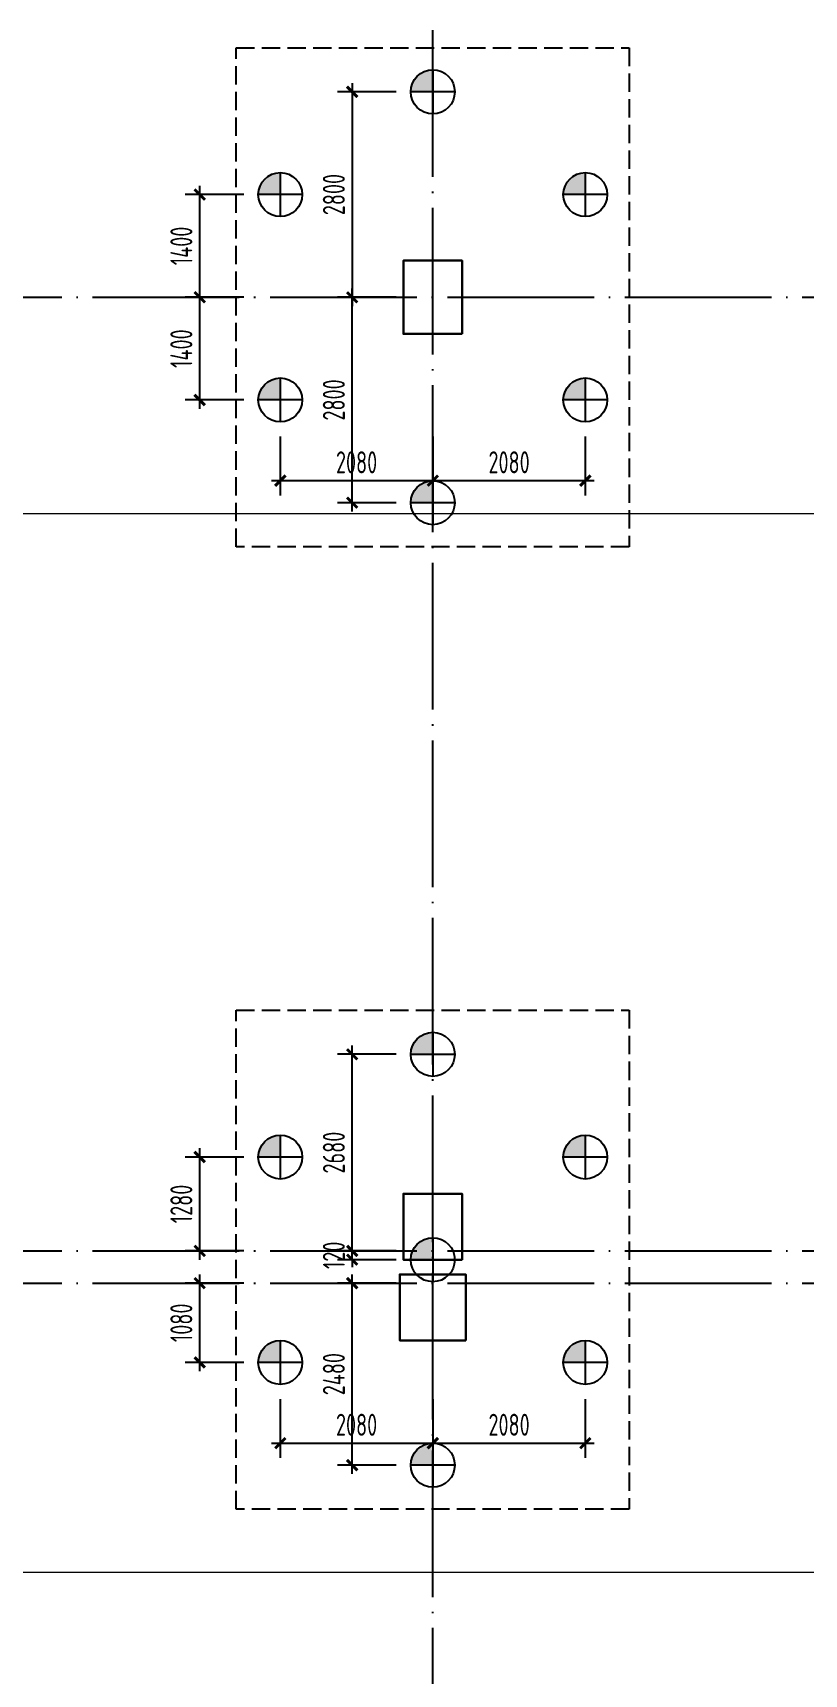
# Model space of a CAD drawing. Extents: x 2430613 to 2739493, y -1540945 to -971137.
# Drawn here: x 2543968 to 2554489, y -1047522 to -1025147 of the extents above; entities that cross this region are included whole.
import ezdxf

# ---------------------------------------------------------------- set-up
doc = ezdxf.new("R2010")
doc.units = 0
doc.header["$LTSCALE"] = 1000
doc.header["$MEASUREMENT"] = 0
doc.header["$PDMODE"] = 3
doc.header["$PDSIZE"] = 50
doc.linetypes.add('DASH', pattern=[0.35, 0.25, -0.1])
doc.linetypes.add('DOTE', pattern=[2.42, 2, -0.2, 0.02, -0.2])
doc.layers.get('0').update_dxf_attribs({"linetype": 'CONTINUOUS'})
doc.layers.get('DEFPOINTS').update_dxf_attribs({"linetype": 'CONTINUOUS'})
doc.layers.add('0S-柱-线', color=50, linetype='CONTINUOUS', lineweight=30)
doc.layers.add('0S-草图', color=9, linetype='CONTINUOUS', lineweight=20, plot=False)
for name, color, linetype in [('600直径桩', 4, 'CONTINUOUS'), ('BASE_PILE_DIM', 3, 'CONTINUOUS'), ('DOTE', 1, 'DOTE'), ('承台', 2, 'CONTINUOUS')]:
    doc.layers.add(name, color=color, linetype=linetype)
doc.styles.add('TSSD_Dimension', font='Tssdeng.shx', dxfattribs={"width": 0.7, "bigfont": 'hztxt.shx'})
doc.dimstyles.new('TSSD_100_100', dxfattribs={"dimtxt": 300, "dimasz": 100, "dimexe": 200, "dimexo": 200, "dimgap": 100, "dimtad": 1, "dimdec": 0, "dimzin": 0, "dimdsep": 46, "dimtxsty": 'TSSD_Dimension', "dimblk": 'ARCHTICK', "dimcen": 0, "dimdle": 120, "dimclrt": 7, "dimazin": 0, "dimtfac": 1, "dimtdec": 0, "dimtix": 1, "dimtmove": 2, "dimatfit": 0, "dimldrblk": 'ARCHTICK', "dimfxl": 1, "dimtolj": 1, "dimtzin": 0, "dimarcsym": 0})

# ---------------------------------------------------------------- blocks, each defined once
blk = doc.blocks.new('600Z')
at = {"layer": '600直径桩'}
h = blk.add_hatch(color=6, dxfattribs=at)
h.dxf.hatch_style = 1
h.paths.add_polyline_path([(-204995, -2276684, 0.414214), (-205295, -2276984), (-204995, -2276984)])
at = {"layer": '600直径桩', "color": 6}
for p, q in [((-204995, -2276684), (-204995, -2277284)), ((-204695, -2276984), (-205295, -2276984))]:
    blk.add_line(p, q, dxfattribs=at)
blk.add_circle((-204995, -2276984), 300, dxfattribs=at)
blk = doc.blocks.new('_ArchTick')
at = {"color": 0, "linetype": 'ByBlock', "const_width": 0.4}
blk.add_lwpolyline([(-0.71, -0.71), (0.71, 0.71)], dxfattribs=at)
blk = doc.blocks.new('*D1383')
at = {"layer": 'BASE_PILE_DIM', "color": 0, "lineweight": -2, "transparency": 16777216}
for p, q in [((2546844, -1027352), (2546044, -1027352)), ((2546244, -1028872), (2546244, -1027232)), ((2546844, -1028752), (2546044, -1028752))]:
    blk.add_line(p, q, dxfattribs=at)
at = {"layer": 'DEFPOINTS', "color": 0, "transparency": 16777216}
for p in [(2546244, -1027352), (2547044, -1027352), (2547044, -1028752)]:
    blk.add_point(p, dxfattribs=at)
at = {"layer": 'BASE_PILE_DIM', "color": 0, "lineweight": -2, "transparency": 16777216, "xscale": 100, "yscale": 100, "zscale": 100}
for p, rotation in [((2546244, -1027352), 90), ((2546244, -1028752), 270)]:
    blk.add_blockref('_ArchTick', p, dxfattribs=dict(at, rotation=rotation))
at = {"layer": 'BASE_PILE_DIM', "color": 7, "transparency": 16777216, "insert": (2545994, -1028052), "char_height": 300, "attachment_point": 5, "rotation": 90, "style": 'TSSD_Dimension'}
blk.add_mtext('\\A1;1400', dxfattribs=at)
blk = doc.blocks.new('*D1384')
at = {"layer": 'BASE_PILE_DIM', "color": 0, "lineweight": -2, "transparency": 16777216}
for p, q in [((2549424, -1030652), (2549424, -1031452)), ((2551504, -1030652), (2551504, -1031452)), ((2549304, -1031252), (2551624, -1031252))]:
    blk.add_line(p, q, dxfattribs=at)
at = {"layer": 'DEFPOINTS', "color": 0, "transparency": 16777216}
for p in [(2549424, -1030452), (2551504, -1030452), (2551504, -1031252)]:
    blk.add_point(p, dxfattribs=at)
at = {"layer": 'BASE_PILE_DIM', "color": 0, "lineweight": -2, "transparency": 16777216, "xscale": 100, "yscale": 100, "zscale": 100, "rotation": 180}
blk.add_blockref('_ArchTick', (2549424, -1031252), dxfattribs=at)
at = {"layer": 'BASE_PILE_DIM', "color": 0, "lineweight": -2, "transparency": 16777216, "xscale": 100, "yscale": 100, "zscale": 100}
blk.add_blockref('_ArchTick', (2551504, -1031252), dxfattribs=at)
at = {"layer": 'BASE_PILE_DIM', "color": 7, "transparency": 16777216, "insert": (2550464, -1031002), "char_height": 300, "attachment_point": 5, "style": 'TSSD_Dimension'}
blk.add_mtext('\\A1;2080', dxfattribs=at)
blk = doc.blocks.new('*D1385')
at = {"layer": 'BASE_PILE_DIM', "color": 0, "lineweight": -2, "transparency": 16777216}
for p, q in [((2546844, -1028752), (2546044, -1028752)), ((2546244, -1030272), (2546244, -1028632)), ((2546844, -1030152), (2546044, -1030152))]:
    blk.add_line(p, q, dxfattribs=at)
at = {"layer": 'DEFPOINTS', "color": 0, "transparency": 16777216}
for p in [(2546244, -1028752), (2547044, -1028752), (2547044, -1030152)]:
    blk.add_point(p, dxfattribs=at)
at = {"layer": 'BASE_PILE_DIM', "color": 0, "lineweight": -2, "transparency": 16777216, "xscale": 100, "yscale": 100, "zscale": 100}
for p, rotation in [((2546244, -1028752), 90), ((2546244, -1030152), 270)]:
    blk.add_blockref('_ArchTick', p, dxfattribs=dict(at, rotation=rotation))
at = {"layer": 'BASE_PILE_DIM', "color": 7, "transparency": 16777216, "insert": (2545994, -1029452), "char_height": 300, "attachment_point": 5, "rotation": 90, "style": 'TSSD_Dimension'}
blk.add_mtext('\\A1;1400', dxfattribs=at)
blk = doc.blocks.new('*D1386')
at = {"layer": 'BASE_PILE_DIM', "color": 0, "lineweight": -2, "transparency": 16777216}
for p, q in [((2547344, -1030652), (2547344, -1031452)), ((2549424, -1030652), (2549424, -1031452)), ((2547224, -1031252), (2549544, -1031252))]:
    blk.add_line(p, q, dxfattribs=at)
at = {"layer": 'DEFPOINTS', "color": 0, "transparency": 16777216}
for p in [(2547344, -1030452), (2549424, -1030452), (2549424, -1031252)]:
    blk.add_point(p, dxfattribs=at)
at = {"layer": 'BASE_PILE_DIM', "color": 0, "lineweight": -2, "transparency": 16777216, "xscale": 100, "yscale": 100, "zscale": 100, "rotation": 180}
blk.add_blockref('_ArchTick', (2547344, -1031252), dxfattribs=at)
at = {"layer": 'BASE_PILE_DIM', "color": 0, "lineweight": -2, "transparency": 16777216, "xscale": 100, "yscale": 100, "zscale": 100}
blk.add_blockref('_ArchTick', (2549424, -1031252), dxfattribs=at)
at = {"layer": 'BASE_PILE_DIM', "color": 7, "transparency": 16777216, "insert": (2548384, -1031002), "char_height": 300, "attachment_point": 5, "style": 'TSSD_Dimension'}
blk.add_mtext('\\A1;2080', dxfattribs=at)
blk = doc.blocks.new('*D1387')
at = {"layer": 'BASE_PILE_DIM', "color": 0, "lineweight": -2, "transparency": 16777216}
for p, q in [((2548324, -1025832), (2548324, -1028872)), ((2548924, -1025952), (2548124, -1025952)), ((2548924, -1028752), (2548124, -1028752))]:
    blk.add_line(p, q, dxfattribs=at)
at = {"layer": 'DEFPOINTS', "color": 0, "transparency": 16777216}
for p in [(2549124, -1025952), (2548324, -1028752), (2549124, -1028752)]:
    blk.add_point(p, dxfattribs=at)
at = {"layer": 'BASE_PILE_DIM', "color": 0, "lineweight": -2, "transparency": 16777216, "xscale": 100, "yscale": 100, "zscale": 100}
for p, rotation in [((2548324, -1025952), 90), ((2548324, -1028752), 270)]:
    blk.add_blockref('_ArchTick', p, dxfattribs=dict(at, rotation=rotation))
at = {"layer": 'BASE_PILE_DIM', "color": 7, "transparency": 16777216, "insert": (2548074, -1027352), "char_height": 300, "attachment_point": 5, "rotation": 90, "style": 'TSSD_Dimension'}
blk.add_mtext('\\A1;2800', dxfattribs=at)
blk = doc.blocks.new('*D1388')
at = {"layer": 'BASE_PILE_DIM', "color": 0, "lineweight": -2, "transparency": 16777216}
for p, q in [((2548924, -1028752), (2548124, -1028752)), ((2548324, -1031672), (2548324, -1028632)), ((2548924, -1031552), (2548124, -1031552))]:
    blk.add_line(p, q, dxfattribs=at)
at = {"layer": 'DEFPOINTS', "color": 0, "transparency": 16777216}
for p in [(2548324, -1028752), (2549124, -1028752), (2549124, -1031552)]:
    blk.add_point(p, dxfattribs=at)
at = {"layer": 'BASE_PILE_DIM', "color": 0, "lineweight": -2, "transparency": 16777216, "xscale": 100, "yscale": 100, "zscale": 100}
for p, rotation in [((2548324, -1028752), 90), ((2548324, -1031552), 270)]:
    blk.add_blockref('_ArchTick', p, dxfattribs=dict(at, rotation=rotation))
at = {"layer": 'BASE_PILE_DIM', "color": 7, "transparency": 16777216, "insert": (2548074, -1030152), "char_height": 300, "attachment_point": 5, "rotation": 90, "style": 'TSSD_Dimension'}
blk.add_mtext('\\A1;2800', dxfattribs=at)
blk = doc.blocks.new('*D1564')
at = {"layer": 'BASE_PILE_DIM', "color": 0, "lineweight": -2, "transparency": 16777216}
for p, q in [((2546244, -1041872), (2546244, -1040352)), ((2546844, -1040472), (2546044, -1040472)), ((2546844, -1041752), (2546044, -1041752))]:
    blk.add_line(p, q, dxfattribs=at)
at = {"layer": 'DEFPOINTS', "color": 0, "transparency": 16777216}
for p in [(2546244, -1040472), (2547044, -1040472), (2547044, -1041752)]:
    blk.add_point(p, dxfattribs=at)
at = {"layer": 'BASE_PILE_DIM', "color": 0, "lineweight": -2, "transparency": 16777216, "xscale": 100, "yscale": 100, "zscale": 100}
for p, rotation in [((2546244, -1040472), 90), ((2546244, -1041752), 270)]:
    blk.add_blockref('_ArchTick', p, dxfattribs=dict(at, rotation=rotation))
at = {"layer": 'BASE_PILE_DIM', "color": 7, "transparency": 16777216, "insert": (2545994, -1041112), "char_height": 300, "attachment_point": 5, "rotation": 90, "style": 'TSSD_Dimension'}
blk.add_mtext('\\A1;1280', dxfattribs=at)
blk = doc.blocks.new('*D1565')
at = {"layer": 'BASE_PILE_DIM', "color": 0, "lineweight": -2, "transparency": 16777216}
for p, q in [((2549424, -1043772), (2549424, -1044572)), ((2551504, -1043772), (2551504, -1044572)), ((2549304, -1044372), (2551624, -1044372))]:
    blk.add_line(p, q, dxfattribs=at)
at = {"layer": 'DEFPOINTS', "color": 0, "transparency": 16777216}
for p in [(2549424, -1043572), (2551504, -1043572), (2551504, -1044372)]:
    blk.add_point(p, dxfattribs=at)
at = {"layer": 'BASE_PILE_DIM', "color": 0, "lineweight": -2, "transparency": 16777216, "xscale": 100, "yscale": 100, "zscale": 100, "rotation": 180}
blk.add_blockref('_ArchTick', (2549424, -1044372), dxfattribs=at)
at = {"layer": 'BASE_PILE_DIM', "color": 0, "lineweight": -2, "transparency": 16777216, "xscale": 100, "yscale": 100, "zscale": 100}
blk.add_blockref('_ArchTick', (2551504, -1044372), dxfattribs=at)
at = {"layer": 'BASE_PILE_DIM', "color": 7, "transparency": 16777216, "insert": (2550464, -1044122), "char_height": 300, "attachment_point": 5, "style": 'TSSD_Dimension'}
blk.add_mtext('\\A1;2080', dxfattribs=at)
blk = doc.blocks.new('*D1566')
at = {"layer": 'BASE_PILE_DIM', "color": 0, "lineweight": -2, "transparency": 16777216}
for p, q in [((2546844, -1042192), (2546044, -1042192)), ((2546244, -1043392), (2546244, -1042072)), ((2546844, -1043272), (2546044, -1043272))]:
    blk.add_line(p, q, dxfattribs=at)
at = {"layer": 'DEFPOINTS', "color": 0, "transparency": 16777216}
for p in [(2546244, -1042192), (2547044, -1042192), (2547044, -1043272)]:
    blk.add_point(p, dxfattribs=at)
at = {"layer": 'BASE_PILE_DIM', "color": 0, "lineweight": -2, "transparency": 16777216, "xscale": 100, "yscale": 100, "zscale": 100}
for p, rotation in [((2546244, -1042192), 90), ((2546244, -1043272), 270)]:
    blk.add_blockref('_ArchTick', p, dxfattribs=dict(at, rotation=rotation))
at = {"layer": 'BASE_PILE_DIM', "color": 7, "transparency": 16777216, "insert": (2545994, -1042732), "char_height": 300, "attachment_point": 5, "rotation": 90, "style": 'TSSD_Dimension'}
blk.add_mtext('\\A1;1080', dxfattribs=at)
blk = doc.blocks.new('*D1567')
at = {"layer": 'BASE_PILE_DIM', "color": 0, "lineweight": -2, "transparency": 16777216}
for p, q in [((2547344, -1043772), (2547344, -1044572)), ((2549424, -1043772), (2549424, -1044572)), ((2547224, -1044372), (2549544, -1044372))]:
    blk.add_line(p, q, dxfattribs=at)
at = {"layer": 'DEFPOINTS', "color": 0, "transparency": 16777216}
for p in [(2547344, -1043572), (2549424, -1043572), (2549424, -1044372)]:
    blk.add_point(p, dxfattribs=at)
at = {"layer": 'BASE_PILE_DIM', "color": 0, "lineweight": -2, "transparency": 16777216, "xscale": 100, "yscale": 100, "zscale": 100, "rotation": 180}
blk.add_blockref('_ArchTick', (2547344, -1044372), dxfattribs=at)
at = {"layer": 'BASE_PILE_DIM', "color": 0, "lineweight": -2, "transparency": 16777216, "xscale": 100, "yscale": 100, "zscale": 100}
blk.add_blockref('_ArchTick', (2549424, -1044372), dxfattribs=at)
at = {"layer": 'BASE_PILE_DIM', "color": 7, "transparency": 16777216, "insert": (2548384, -1044122), "char_height": 300, "attachment_point": 5, "style": 'TSSD_Dimension'}
blk.add_mtext('\\A1;2080', dxfattribs=at)
blk = doc.blocks.new('*D1568')
at = {"layer": 'BASE_PILE_DIM', "color": 0, "lineweight": -2, "transparency": 16777216}
for p, q in [((2548924, -1039072), (2548124, -1039072)), ((2548324, -1041872), (2548324, -1038952)), ((2548924, -1041752), (2548124, -1041752))]:
    blk.add_line(p, q, dxfattribs=at)
at = {"layer": 'DEFPOINTS', "color": 0, "transparency": 16777216}
for p in [(2548324, -1039072), (2549124, -1039072), (2549124, -1041752)]:
    blk.add_point(p, dxfattribs=at)
at = {"layer": 'BASE_PILE_DIM', "color": 0, "lineweight": -2, "transparency": 16777216, "xscale": 100, "yscale": 100, "zscale": 100}
for p, rotation in [((2548324, -1039072), 90), ((2548324, -1041752), 270)]:
    blk.add_blockref('_ArchTick', p, dxfattribs=dict(at, rotation=rotation))
at = {"layer": 'BASE_PILE_DIM', "color": 7, "transparency": 16777216, "insert": (2548074, -1040412), "char_height": 300, "attachment_point": 5, "rotation": 90, "style": 'TSSD_Dimension'}
blk.add_mtext('\\A1;2680', dxfattribs=at)
blk = doc.blocks.new('*D1569')
at = {"layer": 'BASE_PILE_DIM', "color": 0, "lineweight": -2, "transparency": 16777216}
for p, q in [((2548924, -1042192), (2548124, -1042192)), ((2548324, -1044792), (2548324, -1042072)), ((2548924, -1044672), (2548124, -1044672))]:
    blk.add_line(p, q, dxfattribs=at)
at = {"layer": 'DEFPOINTS', "color": 0, "transparency": 16777216}
for p in [(2548324, -1042192), (2549124, -1042192), (2549124, -1044672)]:
    blk.add_point(p, dxfattribs=at)
at = {"layer": 'BASE_PILE_DIM', "color": 0, "lineweight": -2, "transparency": 16777216, "xscale": 100, "yscale": 100, "zscale": 100}
for p, rotation in [((2548324, -1042192), 90), ((2548324, -1044672), 270)]:
    blk.add_blockref('_ArchTick', p, dxfattribs=dict(at, rotation=rotation))
at = {"layer": 'BASE_PILE_DIM', "color": 7, "transparency": 16777216, "insert": (2548074, -1043432), "char_height": 300, "attachment_point": 5, "rotation": 90, "style": 'TSSD_Dimension'}
blk.add_mtext('\\A1;2480', dxfattribs=at)
blk = doc.blocks.new('*D1570')
at = {"layer": 'BASE_PILE_DIM', "color": 0, "lineweight": -2, "transparency": 16777216}
for p, q in [((2548924, -1041752), (2548124, -1041752)), ((2548324, -1041752), (2548324, -1041652)), ((2548324, -1041872), (2548324, -1041752)), ((2548924, -1041872), (2548124, -1041872)), ((2548324, -1041872), (2548324, -1041972))]:
    blk.add_line(p, q, dxfattribs=at)
at = {"layer": 'DEFPOINTS', "color": 0, "transparency": 16777216}
for p in [(2548324, -1041752), (2549124, -1041752), (2549124, -1041872)]:
    blk.add_point(p, dxfattribs=at)
at = {"layer": 'BASE_PILE_DIM', "color": 0, "lineweight": -2, "transparency": 16777216, "xscale": 100, "yscale": 100, "zscale": 100}
for p, rotation in [((2548324, -1041752), 270), ((2548324, -1041872), 90)]:
    blk.add_blockref('_ArchTick', p, dxfattribs=dict(at, rotation=rotation))
at = {"layer": 'BASE_PILE_DIM', "color": 7, "transparency": 16777216, "insert": (2548074, -1041812), "char_height": 300, "attachment_point": 5, "rotation": 90, "style": 'TSSD_Dimension'}
blk.add_mtext('\\A1;120', dxfattribs=at)

msp = doc.modelspace()

# ---------------------------------------------------------------- linework, layer by layer
at = {"layer": '0S-柱-线'}
for points in [[(2549823.644, -1029252.126), (2549823.644, -1028252.126), (2549023.644, -1028252.126), (2549023.644, -1029252.126)], [(2549823.644, -1041872.126), (2549823.644, -1040972.126), (2549023.644, -1040972.126), (2549023.644, -1041872.126)], [(2549873.644, -1042972.126), (2549873.644, -1042072.126), (2548973.644, -1042072.126), (2548973.644, -1042972.126)]]:
    msp.add_lwpolyline(points, close=True, dxfattribs=at)
at = {"layer": '0S-草图'}
for points in [[(2449697.34, -971136.897), (2586822.34, -971136.897), (2586822.34, -1046136.897), (2449697.34, -1046136.897)], [(2449697.34, -1031698.152), (2586822.34, -1031698.152), (2586822.34, -1096698.152), (2449697.34, -1096698.152)]]:
    msp.add_lwpolyline(points, close=True, dxfattribs=at)
at = {"layer": 'DOTE'}
for p, q in [((2549423.644, -1092452.126), (2549423.644, -975252.126)), ((2462503.644, -1028752.126), (2570723.644, -1028752.126)), ((2462503.644, -1041752.126), (2570723.644, -1041752.126)), ((2462503.644, -1042192.126), (2570723.644, -1042192.126))]:
    msp.add_line(p, q, dxfattribs=at)
at = {"layer": '承台', "color": 251, "linetype": 'DASH'}
for points in [[(2546743.644, -1025352.126), (2552103.644, -1025352.126), (2552103.644, -1032152.126), (2546743.644, -1032152.126)], [(2546743.644, -1038472.126), (2552103.644, -1038472.126), (2552103.644, -1045272.126), (2546743.644, -1045272.126)]]:
    msp.add_lwpolyline(points, close=True, dxfattribs=at)

# ---------------------------------------------------------------- block references
at = {"layer": '600直径桩', "color": 6}
for p in [(2754418.307, 1251031.783), (2752338.307, 1249631.783), (2756498.307, 1249631.783), (2752338.307, 1246831.783), (2756498.307, 1246831.783), (2754418.307, 1245431.783), (2754418.307, 1237911.783), (2752338.307, 1236511.783), (2756498.307, 1236511.783), (2754418.307, 1235111.783), (2752338.307, 1233711.783), (2756498.307, 1233711.783), (2754418.307, 1232311.783)]:
    msp.add_blockref('600Z', p, dxfattribs=at)

# ---------------------------------------------------------------- dimensions: what is measured, and where the dimension line sits
at = {"layer": 'BASE_PILE_DIM', "color": 3}
for base, p1, p2, picture, middle in [((2548323.644, -1028752.126), (2549123.644, -1025952.126), (2549123.644, -1028752.126), '*D1387', (2548073.644, -1027352.126)), ((2546243.644, -1027352.126), (2547043.644, -1028752.126), (2547043.644, -1027352.126), '*D1383', (2545993.644, -1028052.126)), ((2546243.644, -1028752.126), (2547043.644, -1030152.126), (2547043.644, -1028752.126), '*D1385', (2545993.644, -1029452.126)), ((2548323.644, -1028752.126), (2549123.644, -1031552.126), (2549123.644, -1028752.126), '*D1388', (2548073.644, -1030152.126)), ((2548323.644, -1039072.126), (2549123.644, -1041752.126), (2549123.644, -1039072.126), '*D1568', (2548073.644, -1040412.126)), ((2546243.644, -1040472.126), (2547043.644, -1041752.126), (2547043.644, -1040472.126), '*D1564', (2545993.644, -1041112.126)), ((2548323.644, -1041752.126), (2549123.644, -1041872.126), (2549123.644, -1041752.126), '*D1570', (2548073.644, -1041812.126)), ((2546243.644, -1042192.126), (2547043.644, -1043272.126), (2547043.644, -1042192.126), '*D1566', (2545993.644, -1042732.126)), ((2548323.644, -1042192.126), (2549123.644, -1044672.126), (2549123.644, -1042192.126), '*D1569', (2548073.644, -1043432.126))]:
    dim = msp.add_linear_dim(base=base, p1=p1, p2=p2, angle=90, dimstyle='TSSD_100_100', dxfattribs=at)
    dim.commit()
    dim.dimension.update_dxf_attribs({"geometry": picture, "text_midpoint": middle})
for base, p1, p2, picture, middle in [((2549423.644, -1031252.126), (2547343.644, -1030452.126), (2549423.644, -1030452.126), '*D1386', (2548383.644, -1031002.126)), ((2551503.644, -1031252.126), (2549423.644, -1030452.126), (2551503.644, -1030452.126), '*D1384', (2550463.644, -1031002.126)), ((2549423.644, -1044372.126), (2547343.644, -1043572.126), (2549423.644, -1043572.126), '*D1567', (2548383.644, -1044122.126)), ((2551503.644, -1044372.126), (2549423.644, -1043572.126), (2551503.644, -1043572.126), '*D1565', (2550463.644, -1044122.126))]:
    dim = msp.add_linear_dim(base=base, p1=p1, p2=p2, dimstyle='TSSD_100_100', dxfattribs=at)
    dim.commit()
    dim.dimension.update_dxf_attribs({"geometry": picture, "text_midpoint": middle})

doc.saveas('drawing.dxf')
